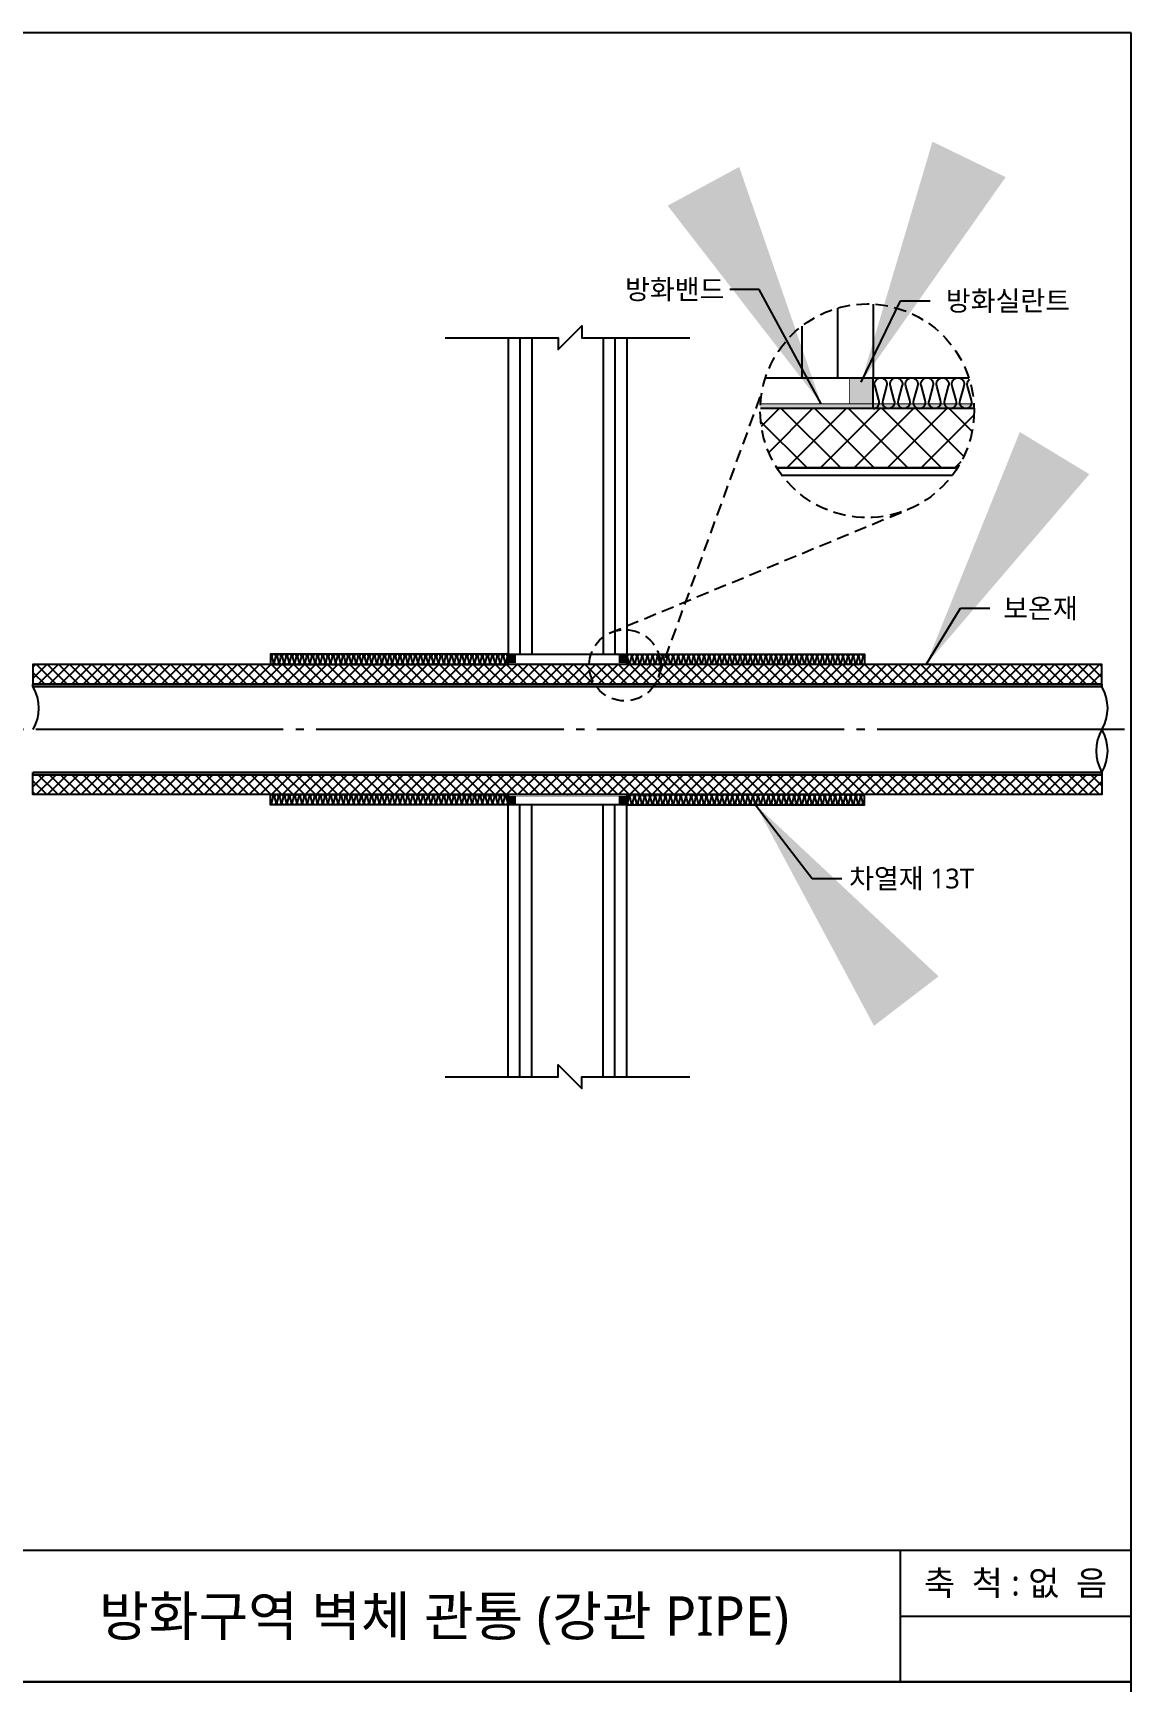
# Model space of a CAD drawing. Header units: millimetres. Extents: x 70076 to 74197, y 15592 to 16067.
# Drawn here: x 73919.2 to 74052.4, y 15867.4 to 16067.4 of the extents above; entities that cross this region are included whole.
import ezdxf
from ezdxf.enums import TextEntityAlignment as Align

# ---------------------------------------------------------------- set-up
doc = ezdxf.new("R2010")
doc.units = ezdxf.units.MM
doc.linetypes.add('1D30', pattern=[34, 30, -1.5, 1, -1.5])
doc.linetypes.add('HID', pattern=[2.3, 1.5, -0.8])
for name, color, linetype in [('A-HAT-MATL', 251, 'Continuous'), ('A-SYM', 7, 'Continuous'), ('A-SYM-LEAD', 4, 'Continuous'), ('A-TEXT-NOTE', 7, 'Continuous'), ('A-WALL-B', 3, 'Continuous'), ('A-WIN', 4, 'Continuous'), ('C', 4, 'Continuous'), ('CL', 1, '1D30'), ('MDET', 4, 'Continuous')]:
    doc.layers.add(name, color=color, linetype=linetype)
doc.styles.get("Standard").update_dxf_attribs({"font": ''})
doc.styles.add('sunjin', font='')
doc.styles.get('Standard').set_extended_font_data('Arial')
doc.styles.get('sunjin').set_extended_font_data('Malgun Gothic')
doc.dimstyles.get("Standard").update_dxf_attribs({"dimtxt": 0.18, "dimasz": 0.18, "dimexe": 0.18, "dimexo": 0.0625, "dimgap": 0.09, "dimtad": 0, "dimtih": 1, "dimtoh": 1, "dimdec": 4, "dimzin": 0, "dimdsep": 46, "dimtxsty": 'Standard', "dimcen": 0.09, "dimadec": 0, "dimazin": 0, "dimtfac": 1, "dimtdec": 4, "dimtofl": 0, "dimtmove": 0, "dimatfit": 3, "dimfxl": 1, "dimtolj": 1, "dimtzin": 0, "dimarcsym": 0})

# ---------------------------------------------------------------- blocks, each defined once
blk = doc.blocks.new('BORDER')
for p, q in [((1, 1), (0, 1)), ((0, 1), (0, 0)), ((1, 0), (1, 1)), ((0, 0), (1, 0))]:
    blk.add_line(p, q)

msp = doc.modelspace()

# ---------------------------------------------------------------- hatches: boundary and pattern name
at = {"layer": 'A-HAT-MATL'}
h = msp.add_hatch(dxfattribs=at)
h.set_pattern_fill('ANSI37', color=256, scale=23.04, style=0)
h.set_pattern_definition([(45, (68765.9271, -11729.0048), (-2.03646753, 2.03646753), []), (135, (68765.9271, -11729.0048), (-2.03646753, -2.03646753), [])])
edge = h.paths.add_edge_path()
edge.add_arc((74020.38, 16021.54), 12.96, 178.832, 212.3556)
edge.add_line((74009.44, 16014.6), (74031.33, 16014.6))
edge.add_arc((74020.38, 16021.54), 12.96, 327.6444, 1.168)
edge.add_line((74033.34, 16021.8), (74007.43, 16021.8))
h = msp.add_hatch(dxfattribs=at)
h.set_pattern_fill('ANSI37', color=256, scale=7.68, style=0)
h.set_pattern_definition([(45, (72239.5163, 6740.4874), (-0.67882251, 0.67882251), []), (135, (72239.5163, 6740.4874), (-0.67882251, -0.67882251), [])])
h.paths.add_polyline_path([(74048.84, 15988.36), (73919.24, 15988.36), (73919.24, 15990.76), (74048.84, 15990.76)])
h = msp.add_hatch(dxfattribs=at)
h.set_pattern_fill('ANSI37', color=256, scale=7.68, style=0)
h.set_pattern_definition([(315, (72239.5163, 25225.25335), (-0.67882251, -0.67882251), []), (225, (72239.5163, 25225.25335), (-0.67882251, 0.67882251), [])])
h.paths.add_polyline_path([(74048.84, 15977.38), (73919.24, 15977.38), (73919.24, 15974.98), (74048.84, 15974.98)])
at = {"layer": 'A-WIN'}
for color, points in [(253, [(74021.1, 16025.5), (74018.22, 16025.5), (74018.22, 16022.38), (74021.1, 16022.38)]), (252, [(73984.04, 15990.76), (73972.04, 15990.76), (73972.04, 15990.95), (73984.04, 15990.95)]), (253, [(73976.84, 15991.99), (73977.8, 15991.99), (73977.8, 15990.95), (73976.84, 15990.95)]), (252, [(73984.04, 15990.76), (73996.04, 15990.76), (73996.04, 15990.95), (73984.04, 15990.95)]), (253, [(73991.24, 15991.99), (73990.28, 15991.99), (73990.28, 15990.95), (73991.24, 15990.95)]), (251, [(73984.04, 15974.98), (73972.04, 15974.98), (73972.04, 15974.79), (73984.04, 15974.79)]), (253, [(73976.84, 15973.75), (73977.8, 15973.75), (73977.8, 15974.79), (73976.84, 15974.79)]), (251, [(73984.04, 15974.98), (73996.04, 15974.98), (73996.04, 15974.79), (73984.04, 15974.79)]), (253, [(73991.24, 15973.75), (73990.28, 15973.75), (73990.28, 15974.79), (73991.24, 15974.79)])]:
    msp.add_hatch(color=color, dxfattribs=at).paths.add_polyline_path(points)
h = msp.add_hatch(color=251, dxfattribs=at)
edge = h.paths.add_edge_path()
edge.add_arc((74020.38, 16021.54), 12.96, 1.168, 3.717)
edge.add_line((74033.32, 16022.38), (74007.45, 16022.38))
edge.add_arc((74020.38, 16021.54), 12.96, 176.283, 178.832)
edge.add_line((74007.43, 16021.8), (74033.34, 16021.8))

# ---------------------------------------------------------------- linework, layer by layer
at = {"layer": 'A-HAT-MATL'}
for points in [[(74021.1, 16021.8, 0.524933), (74021.8, 16022.82), (74021.33, 16024.53, -0.524856), (74022.03, 16025.55, -0.524856), (74022.73, 16024.53), (74022.27, 16022.82, 1.449198), (74023.67, 16022.82), (74023.2, 16024.53, -0.524856), (74023.9, 16025.55, -0.524856), (74024.6, 16024.53), (74024.14, 16022.82, 1.449198), (74025.54, 16022.82), (74025.08, 16024.53, -0.524856), (74025.78, 16025.55, -0.524856), (74026.48, 16024.53), (74026.01, 16022.82, 1.449198), (74027.41, 16022.82), (74026.95, 16024.53, -0.524856), (74027.65, 16025.55, -0.524856), (74028.35, 16024.53), (74027.88, 16022.82, 1.449198), (74029.28, 16022.82), (74028.82, 16024.53, -0.524856), (74029.52, 16025.55, -0.524856), (74030.22, 16024.53), (74029.76, 16022.82, 1.449198), (74031.16, 16022.82), (74030.69, 16024.53, -0.524856), (74031.39, 16025.55, -0.524856), (74032.09, 16024.53), (74031.63, 16022.82, 1.449198), (74033.03, 16022.82), (74032.56, 16024.53, -0.311826), (74032.77, 16025.36, -0.311826)], [(73976.84, 15990.76, -0.524933), (73976.61, 15991.09), (73976.76, 15991.67, 0.524856), (73976.53, 15992, 0.524856), (73976.29, 15991.67), (73976.45, 15991.09, -1.449198), (73975.98, 15991.09), (73976.14, 15991.67, 0.524856), (73975.9, 15992, 0.524856), (73975.67, 15991.67), (73975.82, 15991.09, -1.449198), (73975.36, 15991.09), (73975.51, 15991.67, 0.524856), (73975.28, 15992, 0.524856), (73975.05, 15991.67), (73975.2, 15991.09, -1.449198), (73974.73, 15991.09), (73974.89, 15991.67, 0.524856), (73974.66, 15992, 0.524856), (73974.42, 15991.67), (73974.58, 15991.09, -1.449198), (73974.11, 15991.09), (73974.26, 15991.67, 0.524856), (73974.03, 15992, 0.524856), (73973.8, 15991.67), (73973.95, 15991.09, -1.449198), (73973.49, 15991.09), (73973.64, 15991.67, 0.524856), (73973.41, 15992, 0.524856), (73973.17, 15991.67), (73973.33, 15991.09, -1.449198), (73972.86, 15991.09), (73973.02, 15991.67, 0.524856), (73972.78, 15992, 0.524856), (73972.55, 15991.67), (73972.7, 15991.09, -0.524933), (73972.47, 15990.76, -0.524933), (73972.24, 15991.09), (73972.39, 15991.67, 0.524856), (73972.16, 15992, 0.524856), (73971.93, 15991.67), (73972.08, 15991.09, -0.524933), (73971.85, 15990.76, -0.524933), (73971.61, 15991.09), (73971.77, 15991.67, 0.524856), (73971.54, 15992, 0.524856), (73971.3, 15991.67), (73971.46, 15991.09, -0.524933), (73971.22, 15990.76, -0.524933), (73970.99, 15991.09), (73971.14, 15991.67, 0.524856), (73970.91, 15992, 0.524856), (73970.68, 15991.67), (73970.83, 15991.09, -1.449198), (73970.37, 15991.09), (73970.52, 15991.67, 0.524856), (73970.29, 15992, 0.524856), (73970.05, 15991.67), (73970.21, 15991.09, -1.449198), (73969.74, 15991.09), (73969.9, 15991.67, 0.524856), (73969.66, 15992, 0.524856), (73969.43, 15991.67), (73969.58, 15991.09, -1.449198), (73969.12, 15991.09), (73969.27, 15991.67, 0.524856), (73969.04, 15992, 0.524856), (73968.81, 15991.67), (73968.96, 15991.09, -1.449198), (73968.49, 15991.09), (73968.65, 15991.67, 0.524856), (73968.42, 15992, 0.524856), (73968.18, 15991.67), (73968.34, 15991.09, -0.524933), (73968.1, 15990.76, -0.524933), (73967.87, 15991.09), (73968.02, 15991.67, 0.524856), (73967.79, 15992, 0.524856), (73967.56, 15991.67), (73967.71, 15991.09, -1.449198), (73967.25, 15991.09), (73967.4, 15991.67, 0.524856), (73967.17, 15992, 0.524856), (73966.93, 15991.67), (73967.09, 15991.09, -1.449198), (73966.62, 15991.09), (73966.78, 15991.67, 0.524856), (73966.54, 15992, 0.524856), (73966.31, 15991.67), (73966.46, 15991.09, -1.449198), (73966, 15991.09), (73966.15, 15991.67, 0.524856), (73965.92, 15992, 0.524856), (73965.69, 15991.67), (73965.84, 15991.09, -1.449198), (73965.37, 15991.09), (73965.53, 15991.67, 0.524856), (73965.3, 15992, 0.524856), (73965.06, 15991.67), (73965.22, 15991.09, -1.449198), (73964.75, 15991.09), (73964.9, 15991.67, 0.524856), (73964.67, 15992, 0.524856), (73964.44, 15991.67), (73964.59, 15991.09, -1.449198), (73964.13, 15991.09), (73964.28, 15991.67, 0.524856), (73964.05, 15992, 0.524856), (73963.81, 15991.67), (73963.97, 15991.09, -0.524933), (73963.74, 15990.76, -0.524933), (73963.5, 15991.09), (73963.66, 15991.67, 0.524856), (73963.42, 15992, 0.524856), (73963.19, 15991.67), (73963.34, 15991.09, -0.524933), (73963.11, 15990.76, -0.524933), (73962.88, 15991.09), (73963.03, 15991.67, 0.524856), (73962.8, 15992, 0.524856), (73962.57, 15991.67), (73962.72, 15991.09, -0.524933), (73962.49, 15990.76, -0.524933), (73962.25, 15991.09), (73962.41, 15991.67, 0.524856), (73962.18, 15992, 0.524856), (73961.94, 15991.67), (73962.1, 15991.09, -1.449198), (73961.63, 15991.09), (73961.78, 15991.67, 0.524856), (73961.55, 15992, 0.524856), (73961.32, 15991.67), (73961.47, 15991.09, -1.449198), (73961.01, 15991.09), (73961.16, 15991.67, 0.524856), (73960.93, 15992, 0.524856), (73960.69, 15991.67), (73960.85, 15991.09, -1.449198), (73960.38, 15991.09), (73960.54, 15991.67, 0.524856), (73960.3, 15992, 0.524856), (73960.07, 15991.67), (73960.22, 15991.09, -1.449198), (73959.76, 15991.09), (73959.91, 15991.67, 0.524856), (73959.68, 15992, 0.524856), (73959.45, 15991.67), (73959.6, 15991.09, -1.449198), (73959.13, 15991.09), (73959.29, 15991.67, 0.524856), (73959.06, 15992, 0.524856), (73958.82, 15991.67), (73958.98, 15991.09, -0.524933), (73958.74, 15990.76, -0.524933), (73958.51, 15991.09), (73958.66, 15991.67, 0.524856), (73958.43, 15992, 0.524856), (73958.2, 15991.67), (73958.35, 15991.09, -0.524933), (73958.12, 15990.76, -0.524933), (73957.89, 15991.09), (73958.04, 15991.67, 0.524856), (73957.81, 15992, 0.524856), (73957.57, 15991.67), (73957.73, 15991.09, -0.524933), (73957.5, 15990.76, -0.524933), (73957.26, 15991.09), (73957.42, 15991.67, 0.524856), (73957.18, 15992, 0.524856), (73956.95, 15991.67), (73957.1, 15991.09, -1.449198), (73956.64, 15991.09), (73956.79, 15991.67, 0.524856), (73956.56, 15992, 0.524856), (73956.33, 15991.67), (73956.48, 15991.09, -1.449198), (73956.01, 15991.09), (73956.17, 15991.67, 0.524856), (73955.94, 15992, 0.524856), (73955.7, 15991.67), (73955.86, 15991.09, -1.449198), (73955.39, 15991.09), (73955.54, 15991.67, 0.524856), (73955.31, 15992, 0.524856), (73955.08, 15991.67), (73955.23, 15991.09, -1.449198), (73954.77, 15991.09), (73954.92, 15991.67, 0.524856), (73954.69, 15992, 0.524856), (73954.45, 15991.67), (73954.61, 15991.09, -0.524933), (73954.38, 15990.76, -0.524933), (73954.14, 15991.09), (73954.3, 15991.67, 0.524856), (73954.06, 15992, 0.524856), (73953.83, 15991.67), (73953.98, 15991.09, -1.449198), (73953.52, 15991.09), (73953.67, 15991.67, 0.524856), (73953.44, 15992, 0.524856), (73953.21, 15991.67), (73953.36, 15991.09, -1.449198), (73952.89, 15991.09), (73953.05, 15991.67, 0.524856), (73952.82, 15992, 0.524856), (73952.58, 15991.67), (73952.74, 15991.09, -1.449198), (73952.27, 15991.09), (73952.42, 15991.67, 0.524856), (73952.19, 15992, 0.524856), (73951.96, 15991.67), (73952.11, 15991.09, -1.449198), (73951.65, 15991.09), (73951.8, 15991.67, 0.524856), (73951.57, 15992, 0.524856), (73951.33, 15991.67), (73951.49, 15991.09, -1.449198), (73951.02, 15991.09), (73951.18, 15991.67, 0.524856), (73950.94, 15992, 0.524856), (73950.71, 15991.67), (73950.86, 15991.09, -1.449198), (73950.4, 15991.09), (73950.55, 15991.67, 0.524856), (73950.32, 15992, 0.524856), (73950.09, 15991.67), (73950.24, 15991.09, -0.524933), (73950.01, 15990.76, -0.524933), (73949.77, 15991.09), (73949.93, 15991.67, 0.524856), (73949.7, 15992, 0.524856), (73949.46, 15991.67), (73949.62, 15991.09, -0.524933), (73949.38, 15990.76, -0.524933), (73949.15, 15991.09), (73949.3, 15991.67, 0.524856), (73949.07, 15992, 0.524856), (73948.84, 15991.67), (73948.99, 15991.09, -0.524933), (73948.76, 15990.76, -0.524933), (73948.53, 15991.09), (73948.68, 15991.67, 0.524856), (73948.45, 15992, 0.524856), (73948.21, 15991.67), (73948.37, 15991.09, -0.658149), (73948.04, 15990.78, -0.658149)], [(73991.24, 15990.76, 0.524933), (73991.47, 15991.09), (73991.32, 15991.67, -0.524856), (73991.55, 15992, -0.524856), (73991.78, 15991.67), (73991.63, 15991.09, 1.449198), (73992.1, 15991.09), (73991.94, 15991.67, -0.524856), (73992.18, 15992, -0.524856), (73992.41, 15991.67), (73992.25, 15991.09, 1.449198), (73992.72, 15991.09), (73992.57, 15991.67, -0.524856), (73992.8, 15992, -0.524856), (73993.03, 15991.67), (73992.88, 15991.09, 1.449198), (73993.34, 15991.09), (73993.19, 15991.67, -0.524856), (73993.42, 15992, -0.524856), (73993.66, 15991.67), (73993.5, 15991.09, 1.449198), (73993.97, 15991.09), (73993.81, 15991.67, -0.524856), (73994.05, 15992, -0.524856), (73994.28, 15991.67), (73994.13, 15991.09, 1.449198), (73994.59, 15991.09), (73994.44, 15991.67, -0.524856), (73994.67, 15992, -0.524856), (73994.9, 15991.67), (73994.75, 15991.09, 1.449198), (73995.22, 15991.09), (73995.06, 15991.67, -0.524856), (73995.3, 15992, -0.524856), (73995.53, 15991.67), (73995.37, 15991.09, 0.524933), (73995.61, 15990.76, 0.524933), (73995.84, 15991.09), (73995.69, 15991.67, -0.524856), (73995.92, 15992, -0.524856), (73996.15, 15991.67), (73996, 15991.09, 0.524933), (73996.23, 15990.76, 0.524933), (73996.46, 15991.09), (73996.31, 15991.67, -0.524856), (73996.54, 15992, -0.524856), (73996.78, 15991.67), (73996.62, 15991.09, 0.524933), (73996.86, 15990.76, 0.524933), (73997.09, 15991.09), (73996.93, 15991.67, -0.524856), (73997.17, 15992, -0.524856), (73997.4, 15991.67), (73997.25, 15991.09, 1.449198), (73997.71, 15991.09), (73997.56, 15991.67, -0.524856), (73997.79, 15992, -0.524856), (73998.02, 15991.67), (73997.87, 15991.09, 1.449198), (73998.34, 15991.09), (73998.18, 15991.67, -0.524856), (73998.42, 15992, -0.524856), (73998.65, 15991.67), (73998.49, 15991.09, 1.449198), (73998.96, 15991.09), (73998.81, 15991.67, -0.524856), (73999.04, 15992, -0.524856), (73999.27, 15991.67), (73999.12, 15991.09, 1.449198), (73999.58, 15991.09), (73999.43, 15991.67, -0.524856), (73999.66, 15992, -0.524856), (73999.9, 15991.67), (73999.74, 15991.09, 0.524933), (73999.98, 15990.76, 0.524933), (74000.21, 15991.09), (74000.05, 15991.67, -0.524856), (74000.29, 15992, -0.524856), (74000.52, 15991.67), (74000.37, 15991.09, 1.449198), (74000.83, 15991.09), (74000.68, 15991.67, -0.524856), (74000.91, 15992, -0.524856), (74001.14, 15991.67), (74000.99, 15991.09, 1.449198), (74001.46, 15991.09), (74001.3, 15991.67, -0.524856), (74001.54, 15992, -0.524856), (74001.77, 15991.67), (74001.61, 15991.09, 1.449198), (74002.08, 15991.09), (74001.93, 15991.67, -0.524856), (74002.16, 15992, -0.524856), (74002.39, 15991.67), (74002.24, 15991.09, 1.449198), (74002.7, 15991.09), (74002.55, 15991.67, -0.524856), (74002.78, 15992, -0.524856), (74003.02, 15991.67), (74002.86, 15991.09, 1.449198), (74003.33, 15991.09), (74003.17, 15991.67, -0.524856), (74003.41, 15992, -0.524856), (74003.64, 15991.67), (74003.49, 15991.09, 1.449198), (74003.95, 15991.09), (74003.8, 15991.67, -0.524856), (74004.03, 15992, -0.524856), (74004.26, 15991.67), (74004.11, 15991.09, 0.524933), (74004.34, 15990.76, 0.524933), (74004.58, 15991.09), (74004.42, 15991.67, -0.524856), (74004.66, 15992, -0.524856), (74004.89, 15991.67), (74004.73, 15991.09, 0.524933), (74004.97, 15990.76, 0.524933), (74005.2, 15991.09), (74005.05, 15991.67, -0.524856), (74005.28, 15992, -0.524856), (74005.51, 15991.67), (74005.36, 15991.09, 0.524933), (74005.59, 15990.76, 0.524933), (74005.82, 15991.09), (74005.67, 15991.67, -0.524856), (74005.9, 15992, -0.524856), (74006.14, 15991.67), (74005.98, 15991.09, 1.449198), (74006.45, 15991.09), (74006.29, 15991.67, -0.524856), (74006.53, 15992, -0.524856), (74006.76, 15991.67), (74006.61, 15991.09, 1.449198), (74007.07, 15991.09), (74006.92, 15991.67, -0.524856), (74007.15, 15992, -0.524856), (74007.38, 15991.67), (74007.23, 15991.09, 1.449198), (74007.7, 15991.09), (74007.54, 15991.67, -0.524856), (74007.78, 15992, -0.524856), (74008.01, 15991.67), (74007.85, 15991.09, 1.449198), (74008.32, 15991.09), (74008.17, 15991.67, -0.524856), (74008.4, 15992, -0.524856), (74008.63, 15991.67), (74008.48, 15991.09, 1.449198), (74008.94, 15991.09), (74008.79, 15991.67, -0.524856), (74009.02, 15992, -0.524856), (74009.26, 15991.67), (74009.1, 15991.09, 0.524933), (74009.34, 15990.76, 0.524933), (74009.57, 15991.09), (74009.41, 15991.67, -0.524856), (74009.65, 15992, -0.524856), (74009.88, 15991.67), (74009.73, 15991.09, 0.524933), (74009.96, 15990.76, 0.524933), (74010.19, 15991.09), (74010.04, 15991.67, -0.524856), (74010.27, 15992, -0.524856), (74010.5, 15991.67), (74010.35, 15991.09, 0.524933), (74010.58, 15990.76, 0.524933), (74010.82, 15991.09), (74010.66, 15991.67, -0.524856), (74010.9, 15992, -0.524856), (74011.13, 15991.67), (74010.97, 15991.09, 1.449198), (74011.44, 15991.09), (74011.29, 15991.67, -0.524856), (74011.52, 15992, -0.524856), (74011.75, 15991.67), (74011.6, 15991.09, 1.449198), (74012.06, 15991.09), (74011.91, 15991.67, -0.524856), (74012.14, 15992, -0.524856), (74012.38, 15991.67), (74012.22, 15991.09, 1.449198), (74012.69, 15991.09), (74012.53, 15991.67, -0.524856), (74012.77, 15992, -0.524856), (74013, 15991.67), (74012.85, 15991.09, 1.449198), (74013.31, 15991.09), (74013.16, 15991.67, -0.524856), (74013.39, 15992, -0.524856), (74013.62, 15991.67), (74013.47, 15991.09, 0.524933), (74013.7, 15990.76, 0.524933), (74013.94, 15991.09), (74013.78, 15991.67, -0.524856), (74014.02, 15992, -0.524856), (74014.25, 15991.67), (74014.09, 15991.09, 1.449198), (74014.56, 15991.09), (74014.41, 15991.67, -0.524856), (74014.64, 15992, -0.524856), (74014.87, 15991.67), (74014.72, 15991.09, 1.449198), (74015.18, 15991.09), (74015.03, 15991.67, -0.524856), (74015.26, 15992, -0.524856), (74015.5, 15991.67), (74015.34, 15991.09, 1.449198), (74015.81, 15991.09), (74015.65, 15991.67, -0.524856), (74015.89, 15992, -0.524856), (74016.12, 15991.67), (74015.97, 15991.09, 1.449198), (74016.43, 15991.09), (74016.28, 15991.67, -0.524856), (74016.51, 15992, -0.524856), (74016.74, 15991.67), (74016.59, 15991.09, 1.449198), (74017.06, 15991.09), (74016.9, 15991.67, -0.524856), (74017.14, 15992, -0.524856), (74017.37, 15991.67), (74017.21, 15991.09, 1.449198), (74017.68, 15991.09), (74017.53, 15991.67, -0.524856), (74017.76, 15992, -0.524856), (74017.99, 15991.67), (74017.84, 15991.09, 0.524933), (74018.07, 15990.76, 0.524933), (74018.3, 15991.09), (74018.15, 15991.67, -0.524856), (74018.38, 15992, -0.524856), (74018.62, 15991.67), (74018.46, 15991.09, 0.524933), (74018.7, 15990.76, 0.524933), (74018.93, 15991.09), (74018.77, 15991.67, -0.524856), (74019.01, 15992, -0.524856), (74019.24, 15991.67), (74019.09, 15991.09, 0.524933), (74019.32, 15990.76, 0.524933), (74019.55, 15991.09), (74019.4, 15991.67, -0.524856), (74019.63, 15992, -0.524856), (74019.86, 15991.67), (74019.71, 15991.09, 0.658149), (74020.04, 15990.78, 0.658149)], [(73976.84, 15974.98, 0.524933), (73976.61, 15974.65), (73976.76, 15974.07, -0.524856), (73976.53, 15973.74, -0.524856), (73976.29, 15974.07), (73976.45, 15974.65, 1.449198), (73975.98, 15974.65), (73976.14, 15974.07, -0.524856), (73975.9, 15973.74, -0.524856), (73975.67, 15974.07), (73975.82, 15974.65, 1.449198), (73975.36, 15974.65), (73975.51, 15974.07, -0.524856), (73975.28, 15973.74, -0.524856), (73975.05, 15974.07), (73975.2, 15974.65, 1.449198), (73974.73, 15974.65), (73974.89, 15974.07, -0.524856), (73974.66, 15973.74, -0.524856), (73974.42, 15974.07), (73974.58, 15974.65, 1.449198), (73974.11, 15974.65), (73974.26, 15974.07, -0.524856), (73974.03, 15973.74, -0.524856), (73973.8, 15974.07), (73973.95, 15974.65, 1.449198), (73973.49, 15974.65), (73973.64, 15974.07, -0.524856), (73973.41, 15973.74, -0.524856), (73973.17, 15974.07), (73973.33, 15974.65, 1.449198), (73972.86, 15974.65), (73973.02, 15974.07, -0.524856), (73972.78, 15973.74, -0.524856), (73972.55, 15974.07), (73972.7, 15974.65, 0.524933), (73972.47, 15974.98, 0.524933), (73972.24, 15974.65), (73972.39, 15974.07, -0.524856), (73972.16, 15973.74, -0.524856), (73971.93, 15974.07), (73972.08, 15974.65, 0.524933), (73971.85, 15974.98, 0.524933), (73971.61, 15974.65), (73971.77, 15974.07, -0.524856), (73971.54, 15973.74, -0.524856), (73971.3, 15974.07), (73971.46, 15974.65, 0.524933), (73971.22, 15974.98, 0.524933), (73970.99, 15974.65), (73971.14, 15974.07, -0.524856), (73970.91, 15973.74, -0.524856), (73970.68, 15974.07), (73970.83, 15974.65, 1.449198), (73970.37, 15974.65), (73970.52, 15974.07, -0.524856), (73970.29, 15973.74, -0.524856), (73970.05, 15974.07), (73970.21, 15974.65, 1.449198), (73969.74, 15974.65), (73969.9, 15974.07, -0.524856), (73969.66, 15973.74, -0.524856), (73969.43, 15974.07), (73969.58, 15974.65, 1.449198), (73969.12, 15974.65), (73969.27, 15974.07, -0.524856), (73969.04, 15973.74, -0.524856), (73968.81, 15974.07), (73968.96, 15974.65, 1.449198), (73968.49, 15974.65), (73968.65, 15974.07, -0.524856), (73968.42, 15973.74, -0.524856), (73968.18, 15974.07), (73968.34, 15974.65, 0.524933), (73968.1, 15974.98, 0.524933), (73967.87, 15974.65), (73968.02, 15974.07, -0.524856), (73967.79, 15973.74, -0.524856), (73967.56, 15974.07), (73967.71, 15974.65, 1.449198), (73967.25, 15974.65), (73967.4, 15974.07, -0.524856), (73967.17, 15973.74, -0.524856), (73966.93, 15974.07), (73967.09, 15974.65, 1.449198), (73966.62, 15974.65), (73966.78, 15974.07, -0.524856), (73966.54, 15973.74, -0.524856), (73966.31, 15974.07), (73966.46, 15974.65, 1.449198), (73966, 15974.65), (73966.15, 15974.07, -0.524856), (73965.92, 15973.74, -0.524856), (73965.69, 15974.07), (73965.84, 15974.65, 1.449198), (73965.37, 15974.65), (73965.53, 15974.07, -0.524856), (73965.3, 15973.74, -0.524856), (73965.06, 15974.07), (73965.22, 15974.65, 1.449198), (73964.75, 15974.65), (73964.9, 15974.07, -0.524856), (73964.67, 15973.74, -0.524856), (73964.44, 15974.07), (73964.59, 15974.65, 1.449198), (73964.13, 15974.65), (73964.28, 15974.07, -0.524856), (73964.05, 15973.74, -0.524856), (73963.81, 15974.07), (73963.97, 15974.65, 0.524933), (73963.74, 15974.98, 0.524933), (73963.5, 15974.65), (73963.66, 15974.07, -0.524856), (73963.42, 15973.74, -0.524856), (73963.19, 15974.07), (73963.34, 15974.65, 0.524933), (73963.11, 15974.98, 0.524933), (73962.88, 15974.65), (73963.03, 15974.07, -0.524856), (73962.8, 15973.74, -0.524856), (73962.57, 15974.07), (73962.72, 15974.65, 0.524933), (73962.49, 15974.98, 0.524933), (73962.25, 15974.65), (73962.41, 15974.07, -0.524856), (73962.18, 15973.74, -0.524856), (73961.94, 15974.07), (73962.1, 15974.65, 1.449198), (73961.63, 15974.65), (73961.78, 15974.07, -0.524856), (73961.55, 15973.74, -0.524856), (73961.32, 15974.07), (73961.47, 15974.65, 1.449198), (73961.01, 15974.65), (73961.16, 15974.07, -0.524856), (73960.93, 15973.74, -0.524856), (73960.69, 15974.07), (73960.85, 15974.65, 1.449198), (73960.38, 15974.65), (73960.54, 15974.07, -0.524856), (73960.3, 15973.74, -0.524856), (73960.07, 15974.07), (73960.22, 15974.65, 1.449198), (73959.76, 15974.65), (73959.91, 15974.07, -0.524856), (73959.68, 15973.74, -0.524856), (73959.45, 15974.07), (73959.6, 15974.65, 1.449198), (73959.13, 15974.65), (73959.29, 15974.07, -0.524856), (73959.06, 15973.74, -0.524856), (73958.82, 15974.07), (73958.98, 15974.65, 0.524933), (73958.74, 15974.98, 0.524933), (73958.51, 15974.65), (73958.66, 15974.07, -0.524856), (73958.43, 15973.74, -0.524856), (73958.2, 15974.07), (73958.35, 15974.65, 0.524933), (73958.12, 15974.98, 0.524933), (73957.89, 15974.65), (73958.04, 15974.07, -0.524856), (73957.81, 15973.74, -0.524856), (73957.57, 15974.07), (73957.73, 15974.65, 0.524933), (73957.5, 15974.98, 0.524933), (73957.26, 15974.65), (73957.42, 15974.07, -0.524856), (73957.18, 15973.74, -0.524856), (73956.95, 15974.07), (73957.1, 15974.65, 1.449198), (73956.64, 15974.65), (73956.79, 15974.07, -0.524856), (73956.56, 15973.74, -0.524856), (73956.33, 15974.07), (73956.48, 15974.65, 1.449198), (73956.01, 15974.65), (73956.17, 15974.07, -0.524856), (73955.94, 15973.74, -0.524856), (73955.7, 15974.07), (73955.86, 15974.65, 1.449198), (73955.39, 15974.65), (73955.54, 15974.07, -0.524856), (73955.31, 15973.74, -0.524856), (73955.08, 15974.07), (73955.23, 15974.65, 1.449198), (73954.77, 15974.65), (73954.92, 15974.07, -0.524856), (73954.69, 15973.74, -0.524856), (73954.45, 15974.07), (73954.61, 15974.65, 0.524933), (73954.38, 15974.98, 0.524933), (73954.14, 15974.65), (73954.3, 15974.07, -0.524856), (73954.06, 15973.74, -0.524856), (73953.83, 15974.07), (73953.98, 15974.65, 1.449198), (73953.52, 15974.65), (73953.67, 15974.07, -0.524856), (73953.44, 15973.74, -0.524856), (73953.21, 15974.07), (73953.36, 15974.65, 1.449198), (73952.89, 15974.65), (73953.05, 15974.07, -0.524856), (73952.82, 15973.74, -0.524856), (73952.58, 15974.07), (73952.74, 15974.65, 1.449198), (73952.27, 15974.65), (73952.42, 15974.07, -0.524856), (73952.19, 15973.74, -0.524856), (73951.96, 15974.07), (73952.11, 15974.65, 1.449198), (73951.65, 15974.65), (73951.8, 15974.07, -0.524856), (73951.57, 15973.74, -0.524856), (73951.33, 15974.07), (73951.49, 15974.65, 1.449198), (73951.02, 15974.65), (73951.18, 15974.07, -0.524856), (73950.94, 15973.74, -0.524856), (73950.71, 15974.07), (73950.86, 15974.65, 1.449198), (73950.4, 15974.65), (73950.55, 15974.07, -0.524856), (73950.32, 15973.74, -0.524856), (73950.09, 15974.07), (73950.24, 15974.65, 0.524933), (73950.01, 15974.98, 0.524933), (73949.77, 15974.65), (73949.93, 15974.07, -0.524856), (73949.7, 15973.74, -0.524856), (73949.46, 15974.07), (73949.62, 15974.65, 0.524933), (73949.38, 15974.98, 0.524933), (73949.15, 15974.65), (73949.3, 15974.07, -0.524856), (73949.07, 15973.74, -0.524856), (73948.84, 15974.07), (73948.99, 15974.65, 0.524933), (73948.76, 15974.98, 0.524933), (73948.53, 15974.65), (73948.68, 15974.07, -0.524856), (73948.45, 15973.74, -0.524856), (73948.21, 15974.07), (73948.37, 15974.65, 0.658149), (73948.04, 15974.96, 0.658149)], [(73991.24, 15974.98, -0.524933), (73991.47, 15974.65), (73991.32, 15974.07, 0.524856), (73991.55, 15973.74, 0.524856), (73991.78, 15974.07), (73991.63, 15974.65, -1.449198), (73992.1, 15974.65), (73991.94, 15974.07, 0.524856), (73992.18, 15973.74, 0.524856), (73992.41, 15974.07), (73992.25, 15974.65, -1.449198), (73992.72, 15974.65), (73992.57, 15974.07, 0.524856), (73992.8, 15973.74, 0.524856), (73993.03, 15974.07), (73992.88, 15974.65, -1.449198), (73993.34, 15974.65), (73993.19, 15974.07, 0.524856), (73993.42, 15973.74, 0.524856), (73993.66, 15974.07), (73993.5, 15974.65, -1.449198), (73993.97, 15974.65), (73993.81, 15974.07, 0.524856), (73994.05, 15973.74, 0.524856), (73994.28, 15974.07), (73994.13, 15974.65, -1.449198), (73994.59, 15974.65), (73994.44, 15974.07, 0.524856), (73994.67, 15973.74, 0.524856), (73994.9, 15974.07), (73994.75, 15974.65, -1.449198), (73995.22, 15974.65), (73995.06, 15974.07, 0.524856), (73995.3, 15973.74, 0.524856), (73995.53, 15974.07), (73995.37, 15974.65, -0.524933), (73995.61, 15974.98, -0.524933), (73995.84, 15974.65), (73995.69, 15974.07, 0.524856), (73995.92, 15973.74, 0.524856), (73996.15, 15974.07), (73996, 15974.65, -0.524933), (73996.23, 15974.98, -0.524933), (73996.46, 15974.65), (73996.31, 15974.07, 0.524856), (73996.54, 15973.74, 0.524856), (73996.78, 15974.07), (73996.62, 15974.65, -0.524933), (73996.86, 15974.98, -0.524933), (73997.09, 15974.65), (73996.93, 15974.07, 0.524856), (73997.17, 15973.74, 0.524856), (73997.4, 15974.07), (73997.25, 15974.65, -1.449198), (73997.71, 15974.65), (73997.56, 15974.07, 0.524856), (73997.79, 15973.74, 0.524856), (73998.02, 15974.07), (73997.87, 15974.65, -1.449198), (73998.34, 15974.65), (73998.18, 15974.07, 0.524856), (73998.42, 15973.74, 0.524856), (73998.65, 15974.07), (73998.49, 15974.65, -1.449198), (73998.96, 15974.65), (73998.81, 15974.07, 0.524856), (73999.04, 15973.74, 0.524856), (73999.27, 15974.07), (73999.12, 15974.65, -1.449198), (73999.58, 15974.65), (73999.43, 15974.07, 0.524856), (73999.66, 15973.74, 0.524856), (73999.9, 15974.07), (73999.74, 15974.65, -0.524933), (73999.98, 15974.98, -0.524933), (74000.21, 15974.65), (74000.05, 15974.07, 0.524856), (74000.29, 15973.74, 0.524856), (74000.52, 15974.07), (74000.37, 15974.65, -1.449198), (74000.83, 15974.65), (74000.68, 15974.07, 0.524856), (74000.91, 15973.74, 0.524856), (74001.14, 15974.07), (74000.99, 15974.65, -1.449198), (74001.46, 15974.65), (74001.3, 15974.07, 0.524856), (74001.54, 15973.74, 0.524856), (74001.77, 15974.07), (74001.61, 15974.65, -1.449198), (74002.08, 15974.65), (74001.93, 15974.07, 0.524856), (74002.16, 15973.74, 0.524856), (74002.39, 15974.07), (74002.24, 15974.65, -1.449198), (74002.7, 15974.65), (74002.55, 15974.07, 0.524856), (74002.78, 15973.74, 0.524856), (74003.02, 15974.07), (74002.86, 15974.65, -1.449198), (74003.33, 15974.65), (74003.17, 15974.07, 0.524856), (74003.41, 15973.74, 0.524856), (74003.64, 15974.07), (74003.49, 15974.65, -1.449198), (74003.95, 15974.65), (74003.8, 15974.07, 0.524856), (74004.03, 15973.74, 0.524856), (74004.26, 15974.07), (74004.11, 15974.65, -0.524933), (74004.34, 15974.98, -0.524933), (74004.58, 15974.65), (74004.42, 15974.07, 0.524856), (74004.66, 15973.74, 0.524856), (74004.89, 15974.07), (74004.73, 15974.65, -0.524933), (74004.97, 15974.98, -0.524933), (74005.2, 15974.65), (74005.05, 15974.07, 0.524856), (74005.28, 15973.74, 0.524856), (74005.51, 15974.07), (74005.36, 15974.65, -0.524933), (74005.59, 15974.98, -0.524933), (74005.82, 15974.65), (74005.67, 15974.07, 0.524856), (74005.9, 15973.74, 0.524856), (74006.14, 15974.07), (74005.98, 15974.65, -1.449198), (74006.45, 15974.65), (74006.29, 15974.07, 0.524856), (74006.53, 15973.74, 0.524856), (74006.76, 15974.07), (74006.61, 15974.65, -1.449198), (74007.07, 15974.65), (74006.92, 15974.07, 0.524856), (74007.15, 15973.74, 0.524856), (74007.38, 15974.07), (74007.23, 15974.65, -1.449198), (74007.7, 15974.65), (74007.54, 15974.07, 0.524856), (74007.78, 15973.74, 0.524856), (74008.01, 15974.07), (74007.85, 15974.65, -1.449198), (74008.32, 15974.65), (74008.17, 15974.07, 0.524856), (74008.4, 15973.74, 0.524856), (74008.63, 15974.07), (74008.48, 15974.65, -1.449198), (74008.94, 15974.65), (74008.79, 15974.07, 0.524856), (74009.02, 15973.74, 0.524856), (74009.26, 15974.07), (74009.1, 15974.65, -0.524933), (74009.34, 15974.98, -0.524933), (74009.57, 15974.65), (74009.41, 15974.07, 0.524856), (74009.65, 15973.74, 0.524856), (74009.88, 15974.07), (74009.73, 15974.65, -0.524933), (74009.96, 15974.98, -0.524933), (74010.19, 15974.65), (74010.04, 15974.07, 0.524856), (74010.27, 15973.74, 0.524856), (74010.5, 15974.07), (74010.35, 15974.65, -0.524933), (74010.58, 15974.98, -0.524933), (74010.82, 15974.65), (74010.66, 15974.07, 0.524856), (74010.9, 15973.74, 0.524856), (74011.13, 15974.07), (74010.97, 15974.65, -1.449198), (74011.44, 15974.65), (74011.29, 15974.07, 0.524856), (74011.52, 15973.74, 0.524856), (74011.75, 15974.07), (74011.6, 15974.65, -1.449198), (74012.06, 15974.65), (74011.91, 15974.07, 0.524856), (74012.14, 15973.74, 0.524856), (74012.38, 15974.07), (74012.22, 15974.65, -1.449198), (74012.69, 15974.65), (74012.53, 15974.07, 0.524856), (74012.77, 15973.74, 0.524856), (74013, 15974.07), (74012.85, 15974.65, -1.449198), (74013.31, 15974.65), (74013.16, 15974.07, 0.524856), (74013.39, 15973.74, 0.524856), (74013.62, 15974.07), (74013.47, 15974.65, -0.524933), (74013.7, 15974.98, -0.524933), (74013.94, 15974.65), (74013.78, 15974.07, 0.524856), (74014.02, 15973.74, 0.524856), (74014.25, 15974.07), (74014.09, 15974.65, -1.449198), (74014.56, 15974.65), (74014.41, 15974.07, 0.524856), (74014.64, 15973.74, 0.524856), (74014.87, 15974.07), (74014.72, 15974.65, -1.449198), (74015.18, 15974.65), (74015.03, 15974.07, 0.524856), (74015.26, 15973.74, 0.524856), (74015.5, 15974.07), (74015.34, 15974.65, -1.449198), (74015.81, 15974.65), (74015.65, 15974.07, 0.524856), (74015.89, 15973.74, 0.524856), (74016.12, 15974.07), (74015.97, 15974.65, -1.449198), (74016.43, 15974.65), (74016.28, 15974.07, 0.524856), (74016.51, 15973.74, 0.524856), (74016.74, 15974.07), (74016.59, 15974.65, -1.449198), (74017.06, 15974.65), (74016.9, 15974.07, 0.524856), (74017.14, 15973.74, 0.524856), (74017.37, 15974.07), (74017.21, 15974.65, -1.449198), (74017.68, 15974.65), (74017.53, 15974.07, 0.524856), (74017.76, 15973.74, 0.524856), (74017.99, 15974.07), (74017.84, 15974.65, -0.524933), (74018.07, 15974.98, -0.524933), (74018.3, 15974.65), (74018.15, 15974.07, 0.524856), (74018.38, 15973.74, 0.524856), (74018.62, 15974.07), (74018.46, 15974.65, -0.524933), (74018.7, 15974.98, -0.524933), (74018.93, 15974.65), (74018.77, 15974.07, 0.524856), (74019.01, 15973.74, 0.524856), (74019.24, 15974.07), (74019.09, 15974.65, -0.524933), (74019.32, 15974.98, -0.524933), (74019.55, 15974.65), (74019.4, 15974.07, 0.524856), (74019.63, 15973.74, 0.524856), (74019.86, 15974.07), (74019.71, 15974.65, -0.658149), (74020.04, 15974.96, -0.658149)]]:
    msp.add_lwpolyline(points, format="xyb", dxfattribs=at)
at = {"layer": 'A-HAT-MATL', "color": 7}
msp.add_lwpolyline([(74033.34, 16021.8), (74021.1, 16021.8), (74021.1, 16025.55), (74032.71, 16025.55)], dxfattribs=at)
at = {"layer": 'A-HAT-MATL'}
for points in [[(74033.34, 16021.8), (74007.43, 16021.8)], [(74009.44, 16014.6), (74031.33, 16014.6)]]:
    msp.add_lwpolyline(points, dxfattribs=at)
at = {"layer": 'A-HAT-MATL', "color": 7}
for points in [[(73976.84, 15992), (73948.04, 15992), (73948.04, 15990.76), (73976.84, 15990.76)], [(73991.24, 15992), (74020.04, 15992), (74020.04, 15990.76), (73991.24, 15990.76)], [(73919.24, 15988.36), (74048.84, 15988.36), (74048.84, 15990.76), (73919.24, 15990.76)], [(73919.24, 15977.38), (74048.84, 15977.38), (74048.84, 15974.98), (73919.24, 15974.98)], [(73976.84, 15973.74), (73948.04, 15973.74), (73948.04, 15974.98), (73976.84, 15974.98)], [(73991.24, 15973.74), (74020.04, 15973.74), (74020.04, 15974.98), (73991.24, 15974.98)]]:
    msp.add_lwpolyline(points, close=True, dxfattribs=at)
at = {"layer": 'A-SYM', "color": 3, "linetype": 'HID'}
for p, q in [((73995.13, 15989.4), (74007.61, 16023.74)), ((73989.12, 15994.56), (74025.33, 16009.56))]:
    msp.add_line(p, q, dxfattribs=at)
for centre, radius in [((74020.38, 16021.54), 12.96), ((73991, 15990.67), 4.32)]:
    msp.add_circle(centre, radius, dxfattribs=at)
at = {"layer": 'A-SYM-LEAD', "color": 1}
for points in [[(73969.22, 16030.39), (73982.9, 16030.39), (73982.9, 16028.95), (73985.78, 16031.83), (73985.78, 16030.39), (73998.86, 16030.39)], [(73969.22, 15940.77), (73982.9, 15940.77), (73982.9, 15942.21), (73985.78, 15939.33), (73985.78, 15940.77), (73998.86, 15940.77)]]:
    msp.add_lwpolyline(points, dxfattribs=at)
at = {"layer": 'A-WALL-B', "color": 4, "linetype": 'Continuous'}
for p, q in [((74021.1, 16034.48), (74021.1, 16025.5)), ((73976.84, 16030.39), (73976.84, 15991.99)), ((73979.72, 16030.39), (73979.72, 15991.99)), ((73988.36, 16030.39), (73988.36, 15991.99)), ((73991.24, 16030.39), (73991.24, 15991.99)), ((74012.46, 16031.79), (74012.46, 16025.5)), ((74021.1, 16025.5), (74008.04, 16025.5)), ((73991.24, 15991.99), (73976.84, 15991.99)), ((73976.84, 15940.77), (73976.84, 15973.75)), ((73991.24, 15973.75), (73976.84, 15973.75)), ((73979.72, 15940.77), (73979.72, 15973.75)), ((73988.36, 15940.77), (73988.36, 15973.75)), ((73991.24, 15940.77), (73991.24, 15973.75))]:
    msp.add_line(p, q, dxfattribs=at)
at = {"layer": 'A-WALL-B', "color": 8, "linetype": 'Continuous'}
for p, q in [((74016.78, 16033.99), (74016.78, 16025.5)), ((73978.28, 16030.39), (73978.28, 15991.99)), ((73989.8, 16030.39), (73989.8, 15991.99)), ((73978.28, 15940.77), (73978.28, 15973.75)), ((73989.8, 15940.77), (73989.8, 15973.75))]:
    msp.add_line(p, q, dxfattribs=at)
at = {"layer": 'A-WIN', "color": 5}
for points, const_width in [([(74021.1, 16025.5), (74018.22, 16025.5), (74018.22, 16022.38), (74021.1, 16022.38)], 0.0864), ([(73976.84, 15991.99), (73977.8, 15991.99), (73977.8, 15990.95), (73976.84, 15990.95)], 0.0288), ([(73991.24, 15991.99), (73990.28, 15991.99), (73990.28, 15990.95), (73991.24, 15990.95)], 0.0288), ([(73976.84, 15973.75), (73977.8, 15973.75), (73977.8, 15974.79), (73976.84, 15974.79)], 0.0288), ([(73991.24, 15973.75), (73990.28, 15973.75), (73990.28, 15974.79), (73991.24, 15974.79)], 0.0288)]:
    msp.add_lwpolyline(points, close=True, dxfattribs=dict(at, const_width=const_width))
at = {"layer": 'A-WIN', "color": 6, "const_width": 0.0864}
for points in [[(74007.45, 16022.38), (74033.32, 16022.38)], [(74033.34, 16021.8), (74007.43, 16021.8)]]:
    msp.add_lwpolyline(points, dxfattribs=at)
at = {"layer": 'A-WIN', "color": 6, "const_width": 0.0288}
for points in [[(73984.04, 15990.95), (73972.04, 15990.95), (73972.04, 15990.76), (73984.04, 15990.76)], [(73984.04, 15990.95), (73996.04, 15990.95), (73996.04, 15990.76), (73984.04, 15990.76)], [(73984.04, 15974.79), (73972.04, 15974.79), (73972.04, 15974.98), (73984.04, 15974.98)], [(73984.04, 15974.79), (73996.04, 15974.79), (73996.04, 15974.98), (73984.04, 15974.98)]]:
    msp.add_lwpolyline(points, close=True, dxfattribs=at)
at = {"layer": 'C', "color": 4}
for p, q in [((73916.37, 15883.36), (74052.37, 15883.36)), ((74024.37, 15883.36), (74024.37, 15867.36)), ((74024.37, 15875.36), (74052.37, 15875.36))]:
    msp.add_line(p, q, dxfattribs=at)
at = {"layer": 'CL'}
msp.add_line((74051.59, 15982.87), (73916.97, 15982.87), dxfattribs=at)
at = {"layer": 'MDET', "color": 7, "linetype": 'Continuous'}
for p, q in [((74031.33, 16014.6), (74009.44, 16014.6)), ((74048.84, 15988.36), (73919.24, 15988.36)), ((73919.24, 15988.06), (73919.24, 15988.36)), ((73919.24, 15988.36), (73919.24, 15988.06)), ((74048.84, 15988.06), (74048.84, 15988.36)), ((74048.84, 15988.36), (74048.84, 15988.06)), ((73919.24, 15977.38), (73919.24, 15977.68)), ((73919.24, 15977.68), (73919.24, 15977.38)), ((74048.84, 15977.38), (73919.24, 15977.38)), ((74048.84, 15977.38), (74048.84, 15977.68)), ((74048.84, 15977.68), (74048.84, 15977.38))]:
    msp.add_line(p, q, dxfattribs=at)
at = {"layer": 'MDET', "color": 8, "linetype": 'Continuous'}
for p, q in [((74030.71, 16013.7), (74010.06, 16013.7)), ((74048.84, 15988.06), (73919.24, 15988.06)), ((74048.84, 15977.68), (73919.24, 15977.68))]:
    msp.add_line(p, q, dxfattribs=at)
at = {"layer": 'MDET', "color": 7, "linetype": 'Continuous'}
for centre, start, end in [((73914.75, 15985.46), 330, 30), ((74044.35, 15985.46), 330, 30), ((74053.33, 15980.28), 150, 210), ((74044.35, 15980.28), 330, 30)]:
    msp.add_arc(centre, 5.19, start, end, dxfattribs=at)

# ---------------------------------------------------------------- block references
at = {"layer": 'C', "color": 4, "xscale": 136.0000000000001, "yscale": 200.0000000000002, "zscale": 136.0000000000001}
for p in [(73916.37, 15867.36), (73916.37, 15667.36)]:
    msp.add_blockref('BORDER', p, dxfattribs=at)

# ---------------------------------------------------------------- texts
at = {"layer": 'A-TEXT-NOTE', "style": 'sunjin'}
msp.add_text('방화밴드', height=2.4, dxfattribs=at).set_placement((74003.07, 16035.06), align=Align.RIGHT)
for s, p in [('방화실란트', (74029.92, 16033.67)), ('보온재', (74036.87, 15996.38)), ('차열재 13T', (74018.19, 15963.61))]:
    msp.add_text(s, height=2.4, dxfattribs=at).set_placement(p)
at = {"layer": 'MDET', "color": 2, "style": 'sunjin'}
msp.add_text('축  척 : 없  음', height=3, dxfattribs=at).set_placement((74038.37, 15879.36), align=Align.MIDDLE_CENTER)
at = {"layer": 'MDET', "color": 3, "style": 'sunjin'}
msp.add_text('방화구역 벽체 관통 (강관 PIPE)', height=4.8, dxfattribs=at).set_placement((73969.08, 15875.36), align=Align.MIDDLE_CENTER)

# ---------------------------------------------------------------- leaders
at = {"layer": 'A-SYM-LEAD', "color": 4}
for points in [[(74019.66, 16025.02), (74024.43, 16034.87), (74028, 16034.87)], [(74014.81, 16022.38), (74007.3, 16036.25), (74003.73, 16036.25)], [(74027.53, 15990.76), (74031.69, 15997.61), (74035.26, 15997.61)], [(74006.86, 15973.74), (74013.72, 15964.8), (74017.3, 15964.8)]]:
    msp.add_leader(points, dimstyle='Standard', override={"dimasz": 30, "dimgap": 1, "dimtad": 0, "dimtfillclr": 256}, dxfattribs=at)

doc.saveas('drawing.dxf')
